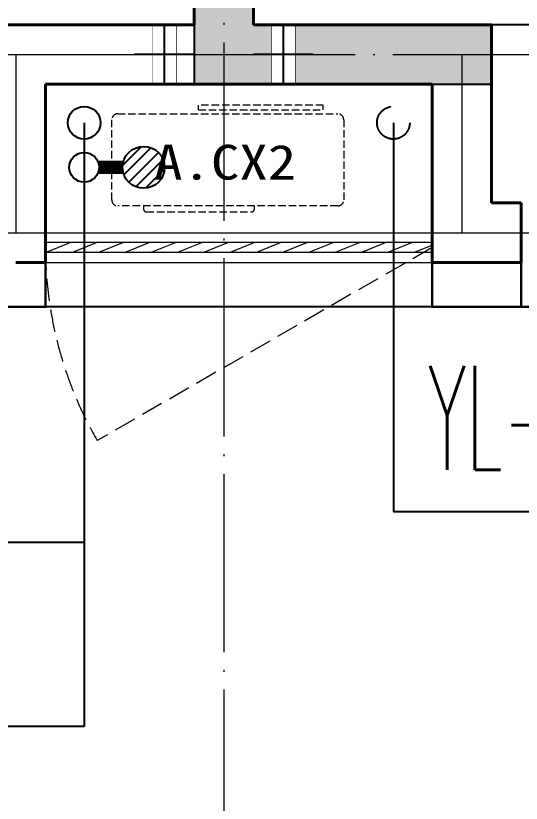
# Model space of a CAD drawing. Extents: x 27938 to 650306, y -92720 to 1524912.
# Drawn here: x 281917 to 283617, y 594028 to 596679 of the extents above; entities that cross this region are included whole.
import ezdxf

# ---------------------------------------------------------------- set-up
doc = ezdxf.new("R2010")
doc.units = 0
doc.header["$LTSCALE"] = 1000
doc.header["$MEASUREMENT"] = 0
doc.linetypes.add('DASH', pattern=[0.35, 0.25, -0.1])
doc.linetypes.add('DOTE', pattern=[2.42, 2, -0.2, 0.02, -0.2])
for name, color, linetype in [('3.5方案汇报，与郭总、侯月琴确定户型_t8$0$2020.03.04 -1安徽标准化洋房户型(UA）_t8_t8$0$看线', 154, 'Continuous'), ('COLUMN', 9, 'Continuous'), ('DIM_凝结', 3, 'Continuous'), ('DIM_污水', 3, 'Continuous'), ('DIM_雨水', 3, 'Continuous'), ('EQUIP_地漏', 7, 'Continuous'), ('PIPE-凝结', 150, 'N'), ('VPIPE-凝结', 150, 'Continuous'), ('VPIPE-污水', 2, 'W'), ('VPIPE-雨水', 4, 'DASH'), ('机电标识类', 1, 'Continuous'), ('看线', 251, 'Continuous')]:
    doc.layers.add(name, color=color, linetype=linetype)
for name, color, linetype, lineweight in [('DOTE', 19, 'DOTE', 9), ('PUB_HATCH', 8, 'Continuous', 9), ('WALL', 9, 'Continuous', 40), ('WINDOW', 8, 'Continuous', 15), ('平面-空调室内机', 176, 'Continuous', 9), ('平面-空调预留孔', 173, 'Continuous', 15), ('空调', 76, 'Continuous', 13)]:
    doc.layers.add(name, color=color, linetype=linetype, lineweight=lineweight)
doc.styles.add('_TWT_SERIAL', font='simplex.shx', dxfattribs={"width": 0.6, "oblique": 10, "height": 3, "bigfont": 'aadri.shx'})
doc.styles.get("Standard").update_dxf_attribs({"font": 'gbenor.shx', "bigfont": 'gbcbig.shx'})
doc.styles.add('黑体', font='simhei.ttf')
doc.linetypes.add('N', pattern='A,3,-0.2,["N",Standard,S=0.25,R=0,X=-0.1,Y=-0.115],-0.2', length=3.4)
doc.linetypes.add('W', pattern='A,3,-0.2,["W",Standard,S=0.25,R=0,X=-0.1,Y=-0.115],-0.2', length=3.4)

# ---------------------------------------------------------------- blocks, each defined once
blk = doc.blocks.new('gdfgdgdgr')
at = {"layer": 'PUB_HATCH'}
blk.add_hatch(color=256, dxfattribs=at).paths.add_polyline_path([(488677.4, 520713.9), (487877.4, 520713.9), (487877.4, 522163.9), (487677.4, 522163.9), (487677.4, 520513.9), (488677.4, 520513.9)])
at = {"layer": 'COLUMN', "color": 8}
for p, q in [((487677.4, 522163.9), (487677.4, 520513.9)), ((487877.4, 520713.9), (487877.4, 522163.9)), ((488677.4, 520713.9), (487877.4, 520713.9)), ((488677.4, 520513.9), (488677.4, 520713.9)), ((487677.4, 520513.9), (488677.4, 520513.9))]:
    blk.add_line(p, q, dxfattribs=at)
blk = doc.blocks.new('ferre')
at = {"layer": '平面-空调预留孔', "color": 0, "linetype": 'DASH', "ltscale": 0.1}
for p, q in [((93392.7, 115403.5), (93392.7, 115393.5)), ((93765.6, 115393.5), (93765.6, 115403.5)), ((93402.7, 115383.5), (93755.6, 115383.5))]:
    blk.add_line(p, q, dxfattribs=at)
blk.add_lwpolyline([(93996.7, 115742.6), (93576.8, 115742.6), (93576.8, 115727.5), (93996.7, 115727.5)], close=True, dxfattribs=at)
blk.add_lwpolyline([(94045.9, 115403.5), (93305.9, 115403.5, -0.414214), (93285.9, 115423.5), (93285.9, 115693.5, -0.414214), (93305.9, 115713.5), (94045.9, 115713.5, -0.414214), (94065.9, 115693.5), (94065.9, 115423.5, -0.414214)], format="xyb", close=True, dxfattribs=at)
for centre, start, end in [((93402.7, 115393.5), 180, 270), ((93755.6, 115393.5), 270, 0)]:
    blk.add_arc(centre, 10, start, end, dxfattribs=at)
at = {"layer": '平面-空调预留孔', "color": 0, "linetype": 'DASH', "ltscale": 0.1, "style": '黑体', "width": 1.2}
blk.add_text('A.CX2', height=117.05, dxfattribs=at).set_placement((93428.3, 115492.1))
blk = doc.blocks.new('fergve')
at = {"layer": '平面-空调预留孔', "color": 8, "linetype": 'DASH', "ltscale": 0.1}
blk.add_blockref('ferre', (25670, -60415.8), dxfattribs=at)
blk = doc.blocks.new('dongkong')
at = {"color": 0}
blk.add_wipeout([(-603756, 210771), (-603756, 210570.8), (-603836, 210570.8), (-603836, 210771)], dxfattribs=at)
at = {"layer": '机电标识类', "color": 0, "linetype": 'DASH', "ltscale": 400}
for p, q in [((-603796, 210771), (-603796, 210570.8)), ((-603896, 210670.7), (-603696, 210670.7))]:
    blk.add_line(p, q, dxfattribs=at)
at = {"layer": '空调', "color": 0, "linetype": 'DASH', "const_width": 2}
blk.add_lwpolyline([(-603756, 210771), (-603756, 210570.8), (-603836, 210570.8), (-603836, 210771)], close=True, dxfattribs=at)
blk = doc.blocks.new('GDGDGRDGDGDR')
at = {"layer": 'DOTE', "linetype": 'DOTE', "ltscale": 0.3}
for p, q in [((282616.6, 603848.8), (282616.6, 593948.8)), ((270116.6, 596548.8), (328916.6, 596548.8)), ((281916.6, 596548.8), (281916.6, 595948.8)), ((283416.6, 596548.8), (283416.6, 595948.8)), ((270116.6, 595948.8), (328916.6, 595948.8))]:
    blk.add_line(p, q, dxfattribs=at)
blk = doc.blocks.new('$WINLIB2D$00000039')
at = {"color": 0}
for points in [[(-0.5, 0.5), (-0.5, -0.5)], [(0.5, 0.5), (-0.5, 0.5)], [(0.5, -0.5), (0.5, 0.5)], [(-0.5, 0.1667), (0.5, 0.1667)], [(-0.3839, -0.1667), (-0.448, 0.1667)], [(-0.3159, -0.1667), (-0.38, 0.1667)], [(-0.2479, -0.1667), (-0.312, 0.1667)], [(-0.1799, -0.1667), (-0.244, 0.1667)], [(-0.1119, -0.1667), (-0.176, 0.1667)], [(-0.0439, -0.1667), (-0.108, 0.1667)], [(0.0241, -0.1667), (-0.04, 0.1667)], [(0.0921, -0.1667), (0.028, 0.1667)], [(0.16, -0.1667), (0.0959, 0.1667)], [(0.228, -0.1667), (0.1639, 0.1667)], [(0.296, -0.1667), (0.2319, 0.1667)], [(0.364, -0.1667), (0.2999, 0.1667)], [(0.432, -0.1667), (0.3679, 0.1667)], [(0.5, -0.1667), (0.4359, 0.1667)], [(-0.4519, -0.1667), (-0.5, 0.0836)], [(-0.5, -0.1667), (0.5, -0.1667)], [(0.5, -0.5), (-0.5, -0.5)]]:
    blk.add_lwpolyline(points, dxfattribs=at)
blk = doc.blocks.new('$TwtSys$00000141')
for p, q in [((-141.3, 11.5), (-15.1, 137.7)), ((-141.3, 11.5), (-15.1, 137.7)), ((-130.8, -52.6), (52.6, 130.8)), ((-130.8, -52.6), (52.6, 130.8)), ((-99.7, -99.7), (99.7, 99.7)), ((-99.7, -99.7), (99.7, 99.7)), ((-48.5, -130.6), (131.4, 49.3)), ((-48.5, -130.6), (131.4, 49.3)), ((17.1, -138.4), (138.4, -17.1)), ((17.1, -138.4), (138.4, -17.1))]:
    blk.add_line(p, q)
blk.add_circle((0, 0), 141)
blk.add_circle((0, 0), 141)

msp = doc.modelspace()

# ---------------------------------------------------------------- linework, layer by layer
at = {"color": 8, "const_width": 8}
for points in [[(281716.6, 595848.8), (281716.6, 595698.8), (282016.6, 595698.8), (282016.6, 595848.8)], [(283316.6, 595848.8), (283316.6, 595698.8), (283616.6, 595698.8), (283616.6, 595848.8)]]:
    msp.add_lwpolyline(points, dxfattribs=at)
at = {"layer": '3.5方案汇报，与郭总、侯月琴确定户型_t8$0$2020.03.04 -1安徽标准化洋房户型(UA）_t8_t8$0$看线', "color": 8, "ltscale": 10}
msp.add_line((285716.6, 596648.8), (283516.6, 596648.8), dxfattribs=at)
at = {"layer": 'DIM_凝结'}
for p, q in [((282146.6, 596168.8), (282146.6, 594287)), ((282146.6, 594287), (281169.7, 594287))]:
    msp.add_line(p, q, dxfattribs=at)
at = {"layer": 'DIM_污水'}
for p, q in [((282146.6, 596318.8), (282146.6, 594906.3)), ((282146.6, 594906.3), (281091.3, 594906.3))]:
    msp.add_line(p, q, dxfattribs=at)
at = {"layer": 'DIM_雨水'}
for p, q in [((283186.6, 596318.8), (283186.6, 595010.6)), ((283186.6, 595010.6), (283980.6, 595010.6))]:
    msp.add_line(p, q, dxfattribs=at)
at = {"layer": 'PIPE-凝结', "const_width": 45}
msp.add_lwpolyline([(282196.6, 596168.8), (282276.1, 596168.8)], dxfattribs=at)
at = {"layer": 'VPIPE-凝结'}
msp.add_circle((282146.6, 596168.8), 50, dxfattribs=at)
at = {"layer": 'VPIPE-污水'}
msp.add_circle((282146.6, 596318.8), 55, dxfattribs=at)
at = {"layer": 'VPIPE-雨水'}
msp.add_circle((283186.6, 596318.8), 55, dxfattribs=at)
at = {"layer": 'WALL', "color": 8}
for p, q in [((283516.6, 596648.8), (283516.6, 596048.8)), ((282016.6, 596448.8), (282016.6, 595948.8)), ((283316.6, 596448.8), (283316.6, 595948.8)), ((283616.6, 596048.8), (283516.6, 596048.8)), ((283616.6, 595848.8), (283616.6, 596048.8)), ((282016.6, 595848.8), (282016.6, 595948.8)), ((283316.6, 595948.8), (283316.6, 595848.8)), ((281916.6, 595848.8), (282016.6, 595848.8)), ((283316.6, 595848.8), (283416.6, 595848.8)), ((283416.6, 595848.8), (283616.6, 595848.8))]:
    msp.add_line(p, q, dxfattribs=at)
at = {"layer": 'WINDOW', "color": 8, "linetype": 'DASH', "ltscale": 0.3}
msp.add_lwpolyline([(283316.6, 595898.8), (282190.7, 595248.8, -0.131652), (282016.6, 595898.8)], format="xyb", dxfattribs=at)
at = {"layer": '看线', "color": 8, "ltscale": 0.5}
for points in [[(283616.6, 595848.8), (283616.6, 595698.8), (285216.6, 595698.8), (285216.6, 595848.8)], [(283316.6, 595698.8), (282016.6, 595698.8)], [(285816.6, 595698.8), (283616.6, 595698.8)]]:
    msp.add_lwpolyline(points, dxfattribs=at)

# ---------------------------------------------------------------- block references
at = {"color": 8}
msp.add_blockref('gdfgdgdgr', (-205160.8, 75935), dxfattribs=at)
at = {"layer": 'EQUIP_地漏', "xscale": 0.5, "yscale": 0.5, "zscale": 0.5, "rotation": 180}
msp.add_blockref('$TwtSys$00000141', (282346.6, 596168.8), dxfattribs=at)
at = {"layer": 'WINDOW', "xscale": 1299.999999983003, "yscale": -100, "zscale": 1299.999999983003, "rotation": 180}
msp.add_blockref('$WINLIB2D$00000039', (282666.6, 595898.8), dxfattribs=at)
at = {"layer": '平面-空调预留孔', "color": 8}
msp.add_blockref('fergve', (163283.6, 541051.2), dxfattribs=at)

# ---------------------------------------------------------------- texts
at = {"layer": 'DIM_雨水', "color": 7, "style": '_TWT_SERIAL', "width": 0.48}
msp.add_text('YL-3', height=350, dxfattribs=at).set_placement((283302.6, 595150.6))

# ---------------------------------------------------------------- next in the draw order: block references
at = {"layer": '平面-空调室内机', "color": 8, "ltscale": 0.3, "rotation": 180}
for p in [(-321379.6, 807219.6), (-320979.5, 807219.6)]:
    msp.add_blockref('dongkong', p, dxfattribs=at)

# ---------------------------------------------------------------- next in the draw order: linework, layer by layer
at = {"layer": 'WALL', "color": 8}
for p, q in [((282716.6, 597748.8), (282716.6, 596648.8)), ((282516.6, 597648.8), (282516.6, 596648.8)), ((282516.6, 596648.8), (281816.6, 596648.8)), ((283516.6, 596648.8), (282716.6, 596648.8)), ((282616.6, 596448.8), (282016.6, 596448.8)), ((283316.6, 596448.8), (282616.6, 596448.8))]:
    msp.add_line(p, q, dxfattribs=at)

# ---------------------------------------------------------------- next in the draw order: block references
msp.add_blockref('GDGDGRDGDGDR', (0, 0))

doc.saveas('drawing.dxf')
